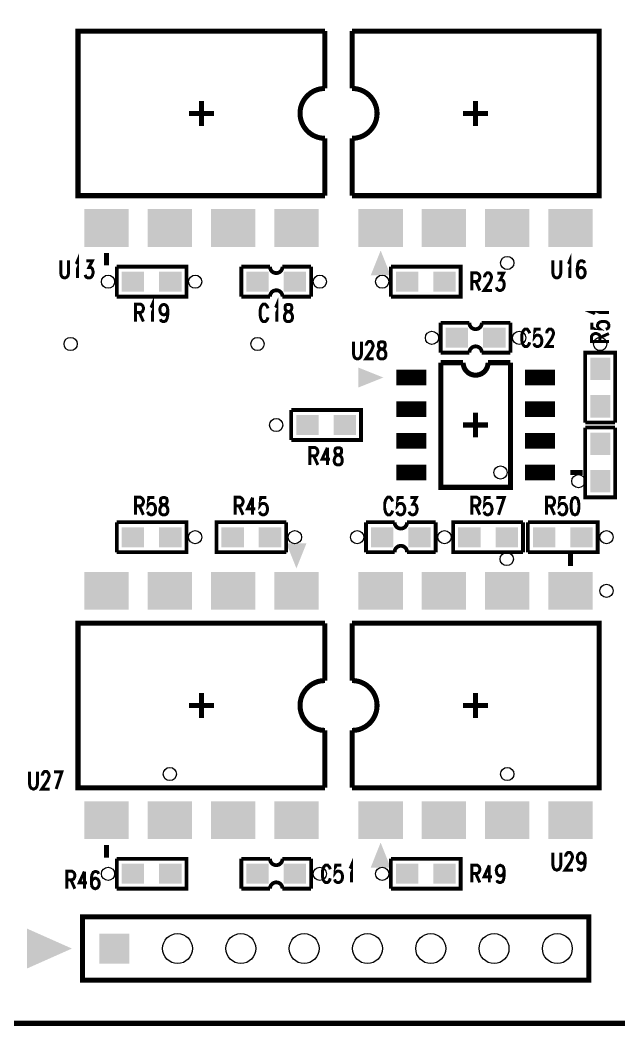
# Model space of a CAD drawing. Extents: x -8 to 142, y 0 to 126.
# Drawn here: x 70.22 to 94.25, y -0.1 to 40.24 of the extents above; entities that cross this region are included whole.
import ezdxf

# ---------------------------------------------------------------- set-up
doc = ezdxf.new("R2010")
doc.units = 0
doc.layers.get('0').update_dxf_attribs({"linetype": 'CONTINUOUS'})
doc.layers.add('02_ASSY1_GBR', color=6, linetype='CONTINUOUS')

# ---------------------------------------------------------------- blocks, each defined once
blk = doc.blocks.new('SQUARE_147')
blk.add_solid([(0.6, 0.6), (0.6, -0.6), (-0.6, 0.6), (-0.6, -0.6)])
blk = doc.blocks.new('ROUND_170')
blk.add_circle((0, 0), 0.265)
blk = doc.blocks.new('RECTANGLE_178')
blk.add_solid([(0.4, 0.45), (0.4, -0.45), (-0.4, 0.45), (-0.4, -0.45)])
blk = doc.blocks.new('RECTANGLE_180')
blk.add_solid([(0.45, 0.4), (0.45, -0.4), (-0.45, 0.4), (-0.45, -0.4)])
blk = doc.blocks.new('RECTANGLE_202')
blk.add_solid([(0.89, 0.76), (0.89, -0.76), (-0.89, 0.76), (-0.89, -0.76)])
blk = doc.blocks.new('ROUND_217')
blk.add_circle((0, 0), 0.6)

msp = doc.modelspace()

# ---------------------------------------------------------------- linework, layer by layer
at = {"layer": '02_ASSY1_GBR'}
for points, const_width in [([(0, 0), (123.5, 0), (123.5, 103.5), (0, 103.5), (0, 0)], 0.2032), ([(82.455, 33.2), (72.545, 33.2), (72.545, 39.8), (82.455, 39.8)], 0.2032), ([(82.455, 39.8), (82.455, 37.5)], 0.2032), ([(83.545, 39.8), (83.545, 37.5)], 0.2032), ([(83.545, 39.8), (93.455, 39.8), (93.455, 33.2), (83.545, 33.2)], 0.2032), ([(82.455, 35.5), (82.357, 35.505), (82.26, 35.519), (82.165, 35.543), (82.072, 35.576), (81.984, 35.618), (81.899, 35.669), (81.821, 35.727), (81.748, 35.793), (81.682, 35.866), (81.624, 35.944), (81.573, 36.029), (81.531, 36.117), (81.498, 36.21), (81.474, 36.305), (81.46, 36.402), (81.455, 36.5), (81.46, 36.598), (81.474, 36.695), (81.498, 36.79), (81.531, 36.883), (81.573, 36.971), (81.624, 37.056), (81.682, 37.134), (81.748, 37.207), (81.821, 37.273), (81.899, 37.331), (81.984, 37.382), (82.072, 37.424), (82.165, 37.457), (82.26, 37.481), (82.357, 37.495), (82.455, 37.5)], 0.2032), ([(83.545, 37.5), (83.643, 37.495), (83.74, 37.481), (83.835, 37.457), (83.928, 37.424), (84.016, 37.382), (84.101, 37.331), (84.179, 37.273), (84.252, 37.207), (84.318, 37.134), (84.376, 37.056), (84.427, 36.971), (84.469, 36.883), (84.502, 36.79), (84.526, 36.695), (84.54, 36.598), (84.545, 36.5), (84.54, 36.402), (84.526, 36.305), (84.502, 36.21), (84.469, 36.117), (84.427, 36.029), (84.376, 35.944), (84.318, 35.866), (84.252, 35.793), (84.179, 35.727), (84.101, 35.669), (84.016, 35.618), (83.928, 35.576), (83.835, 35.543), (83.74, 35.519), (83.643, 35.505), (83.545, 35.5)], 0.2032), ([(77.5, 37), (77.5, 36)], 0.2032), ([(88.5, 36), (88.5, 37)], 0.2032), ([(78, 36.5), (77, 36.5)], 0.2032), ([(88, 36.5), (89, 36.5)], 0.2032), ([(82.455, 33.2), (82.455, 35.5)], 0.2032), ([(83.545, 33.2), (83.545, 35.5)], 0.2032), ([(72.465, 30.462), (72.49, 30.494), (72.529, 30.589), (72.529, 29.9)], 0.12), ([(73.69, 30.9), (73.69, 30.4)], 0.2032), ([(92.215, 30.462), (92.24, 30.494), (92.279, 30.589), (92.279, 29.9)], 0.12), ([(71.851, 30.6), (71.851, 30.102), (71.873, 29.995), (71.918, 29.932), (71.988, 29.9), (72.032, 29.9), (72.099, 29.932), (72.144, 29.995), (72.169, 30.102), (72.169, 30.6)], 0.12), ([(72.875, 30.589), (73.124, 30.589), (72.987, 30.324), (73.057, 30.324), (73.101, 30.292), (73.124, 30.261), (73.149, 30.165), (73.149, 30.091), (73.124, 29.995), (73.079, 29.932), (73.012, 29.9), (72.942, 29.9), (72.875, 29.932), (72.853, 29.964), (72.831, 30.027)], 0.12), ([(74.1, 30.35), (76.9, 30.35), (76.9, 29.15), (74.1, 29.15)], 0.1524), ([(74.1, 29.15), (74.1, 30.35)], 0.1524), ([(80.25, 30.35), (79.1, 30.35)], 0.1524), ([(79.1, 30.35), (79.1, 29.15)], 0.1524), ([(80.75, 30.35), (80.749, 30.325), (80.746, 30.301), (80.74, 30.276), (80.732, 30.253), (80.722, 30.23), (80.71, 30.209), (80.695, 30.189), (80.679, 30.17), (80.66, 30.153), (80.64, 30.138), (80.619, 30.125), (80.597, 30.114), (80.573, 30.106), (80.549, 30.1), (80.525, 30.096), (80.5, 30.095), (80.475, 30.096), (80.451, 30.1), (80.427, 30.106), (80.403, 30.114), (80.381, 30.125), (80.36, 30.138), (80.34, 30.153), (80.321, 30.17), (80.305, 30.189), (80.29, 30.209), (80.278, 30.23), (80.268, 30.253), (80.26, 30.276), (80.254, 30.301), (80.251, 30.325), (80.25, 30.35)], 0.1524), ([(81.9, 30.35), (80.75, 30.35)], 0.1524), ([(81.9, 30.35), (81.9, 29.15)], 0.1524), ([(85.1, 30.35), (87.9, 30.35), (87.9, 29.15), (85.1, 29.15)], 0.1524), ([(85.1, 29.15), (85.1, 30.35)], 0.1524), ([(91.601, 30.6), (91.601, 30.102), (91.623, 29.995), (91.668, 29.932), (91.738, 29.9), (91.782, 29.9), (91.849, 29.932), (91.894, 29.995), (91.919, 30.102), (91.919, 30.6)], 0.12), ([(92.874, 30.494), (92.848, 30.558), (92.775, 30.589), (92.727, 30.589), (92.654, 30.558), (92.603, 30.462), (92.581, 30.292), (92.581, 30.133), (92.603, 29.995), (92.654, 29.932), (92.727, 29.9), (92.75, 29.9), (92.823, 29.932), (92.874, 29.995), (92.899, 30.091), (92.899, 30.133), (92.874, 30.229), (92.823, 30.292), (92.75, 30.324), (92.727, 30.324), (92.654, 30.292), (92.603, 30.229), (92.581, 30.133)], 0.12), ([(88.351, 29.4), (88.351, 30.1), (88.555, 30.1), (88.621, 30.058), (88.644, 30.026), (88.669, 29.962), (88.669, 29.898), (88.644, 29.835), (88.621, 29.792), (88.555, 29.761), (88.351, 29.761)], 0.12), ([(88.863, 29.93), (88.863, 29.962), (88.885, 30.026), (88.908, 30.058), (88.952, 30.1), (89.045, 30.1), (89.089, 30.058), (89.111, 30.026), (89.134, 29.962), (89.134, 29.898), (89.111, 29.835), (89.067, 29.729), (88.841, 29.4), (89.159, 29.4)], 0.12), ([(89.375, 30.089), (89.624, 30.089), (89.487, 29.824), (89.557, 29.824), (89.601, 29.792), (89.624, 29.761), (89.649, 29.665), (89.649, 29.591), (89.624, 29.495), (89.579, 29.432), (89.512, 29.4), (89.442, 29.4), (89.375, 29.432), (89.353, 29.464), (89.331, 29.527)], 0.12), ([(80.25, 29.15), (80.251, 29.175), (80.254, 29.199), (80.26, 29.224), (80.268, 29.247), (80.278, 29.27), (80.29, 29.291), (80.305, 29.311), (80.321, 29.33), (80.34, 29.347), (80.36, 29.362), (80.381, 29.375), (80.403, 29.386), (80.427, 29.394), (80.451, 29.4), (80.475, 29.404), (80.5, 29.405), (80.525, 29.404), (80.549, 29.4), (80.573, 29.394), (80.597, 29.386), (80.619, 29.375), (80.64, 29.362), (80.66, 29.347), (80.679, 29.33), (80.695, 29.311), (80.71, 29.291), (80.722, 29.27), (80.732, 29.247), (80.74, 29.224), (80.746, 29.199), (80.749, 29.175), (80.75, 29.15)], 0.1524), ([(88.507, 29.761), (88.669, 29.4)], 0.12), ([(75.465, 28.712), (75.49, 28.744), (75.529, 28.839), (75.529, 28.15)], 0.12), ([(80.25, 29.15), (79.1, 29.15)], 0.1524), ([(80.465, 28.712), (80.49, 28.744), (80.529, 28.839), (80.529, 28.15)], 0.12), ([(81.9, 29.15), (80.75, 29.15)], 0.1524), ([(74.851, 28.15), (74.851, 28.85), (75.055, 28.85), (75.121, 28.808), (75.144, 28.776), (75.169, 28.712), (75.169, 28.648), (75.144, 28.585), (75.121, 28.542), (75.055, 28.511), (74.851, 28.511)], 0.12), ([(76.149, 28.617), (76.124, 28.511), (76.076, 28.447), (76, 28.415), (75.977, 28.415), (75.904, 28.447), (75.853, 28.511), (75.831, 28.617), (75.831, 28.648), (75.853, 28.744), (75.904, 28.808), (75.977, 28.839), (76, 28.839), (76.076, 28.808), (76.124, 28.744), (76.149, 28.617), (76.149, 28.447), (76.124, 28.277), (76.076, 28.182), (76, 28.15), (75.952, 28.15), (75.879, 28.182), (75.853, 28.245)], 0.12), ([(80.169, 28.68), (80.147, 28.744), (80.102, 28.808), (80.061, 28.85), (79.975, 28.85), (79.934, 28.808), (79.892, 28.744), (79.87, 28.68), (79.851, 28.585), (79.851, 28.415), (79.87, 28.32), (79.892, 28.245), (79.934, 28.182), (79.975, 28.15), (80.061, 28.15), (80.102, 28.182), (80.147, 28.245), (80.169, 28.32)], 0.12), ([(80.942, 28.839), (80.875, 28.808), (80.853, 28.744), (80.853, 28.68), (80.875, 28.606), (80.92, 28.574), (81.012, 28.542), (81.079, 28.511), (81.124, 28.447), (81.149, 28.383), (81.149, 28.277), (81.124, 28.214), (81.101, 28.182), (81.035, 28.15), (80.942, 28.15), (80.875, 28.182), (80.853, 28.214), (80.831, 28.277), (80.831, 28.383), (80.853, 28.447), (80.898, 28.511), (80.965, 28.542), (81.057, 28.574), (81.101, 28.606), (81.124, 28.68), (81.124, 28.744), (81.101, 28.808), (81.035, 28.839), (80.942, 28.839)], 0.12), ([(75.007, 28.511), (75.169, 28.15)], 0.12), ([(93.288, 28.455), (93.256, 28.48), (93.161, 28.519), (93.85, 28.519)], 0.12), ([(88.25, 28.1), (87.1, 28.1)], 0.1524), ([(87.1, 28.1), (87.1, 26.9)], 0.1524), ([(88.75, 28.1), (88.749, 28.075), (88.746, 28.051), (88.74, 28.026), (88.732, 28.003), (88.722, 27.98), (88.71, 27.959), (88.695, 27.939), (88.679, 27.92), (88.66, 27.903), (88.64, 27.888), (88.619, 27.875), (88.597, 27.864), (88.573, 27.856), (88.549, 27.85), (88.525, 27.846), (88.5, 27.845), (88.475, 27.846), (88.451, 27.85), (88.427, 27.856), (88.403, 27.864), (88.381, 27.875), (88.36, 27.888), (88.34, 27.903), (88.321, 27.92), (88.305, 27.939), (88.29, 27.959), (88.278, 27.98), (88.268, 28.003), (88.26, 28.026), (88.254, 28.051), (88.251, 28.075), (88.25, 28.1)], 0.1524), ([(89.9, 28.1), (88.75, 28.1)], 0.1524), ([(89.9, 28.1), (89.9, 26.9)], 0.1524), ([(90.669, 27.68), (90.647, 27.744), (90.602, 27.808), (90.561, 27.85), (90.475, 27.85), (90.434, 27.808), (90.392, 27.744), (90.37, 27.68), (90.351, 27.585), (90.351, 27.415), (90.37, 27.32), (90.392, 27.245), (90.434, 27.182), (90.475, 27.15), (90.561, 27.15), (90.602, 27.182), (90.647, 27.245), (90.669, 27.32)], 0.12), ([(91.111, 27.839), (90.885, 27.839), (90.863, 27.542), (90.885, 27.574), (90.952, 27.606), (91.019, 27.606), (91.089, 27.574), (91.134, 27.511), (91.159, 27.415), (91.159, 27.341), (91.134, 27.245), (91.089, 27.182), (91.019, 27.15), (90.952, 27.15), (90.885, 27.182), (90.863, 27.214), (90.841, 27.277)], 0.12), ([(91.353, 27.68), (91.353, 27.712), (91.375, 27.776), (91.398, 27.808), (91.442, 27.85), (91.535, 27.85), (91.579, 27.808), (91.601, 27.776), (91.624, 27.712), (91.624, 27.648), (91.601, 27.585), (91.557, 27.479), (91.331, 27.15), (91.649, 27.15)], 0.12), ([(93.161, 28.111), (93.161, 27.885), (93.458, 27.863), (93.426, 27.885), (93.394, 27.952), (93.394, 28.019), (93.426, 28.089), (93.489, 28.134), (93.585, 28.159), (93.659, 28.159), (93.755, 28.134), (93.818, 28.089), (93.85, 28.019), (93.85, 27.952), (93.818, 27.885), (93.786, 27.863), (93.723, 27.841)], 0.12), ([(93.85, 27.351), (93.15, 27.351), (93.15, 27.555), (93.192, 27.621), (93.224, 27.644), (93.288, 27.669), (93.352, 27.669), (93.415, 27.644), (93.458, 27.621), (93.489, 27.555), (93.489, 27.351)], 0.12), ([(93.489, 27.507), (93.85, 27.669)], 0.12), ([(83.601, 27.35), (83.601, 26.852), (83.623, 26.745), (83.668, 26.682), (83.738, 26.65), (83.782, 26.65), (83.849, 26.682), (83.894, 26.745), (83.919, 26.852), (83.919, 27.35)], 0.12), ([(84.113, 27.18), (84.113, 27.212), (84.135, 27.276), (84.158, 27.308), (84.202, 27.35), (84.295, 27.35), (84.339, 27.308), (84.361, 27.276), (84.384, 27.212), (84.384, 27.148), (84.361, 27.085), (84.317, 26.979), (84.091, 26.65), (84.409, 26.65)], 0.12), ([(84.692, 27.339), (84.625, 27.308), (84.603, 27.244), (84.603, 27.18), (84.625, 27.106), (84.67, 27.074), (84.762, 27.042), (84.829, 27.011), (84.874, 26.947), (84.899, 26.883), (84.899, 26.777), (84.874, 26.714), (84.851, 26.682), (84.785, 26.65), (84.692, 26.65), (84.625, 26.682), (84.603, 26.714), (84.581, 26.777), (84.581, 26.883), (84.603, 26.947), (84.648, 27.011), (84.715, 27.042), (84.807, 27.074), (84.851, 27.106), (84.874, 27.18), (84.874, 27.244), (84.851, 27.308), (84.785, 27.339), (84.692, 27.339)], 0.12), ([(88.25, 26.9), (88.251, 26.925), (88.254, 26.949), (88.26, 26.974), (88.268, 26.997), (88.278, 27.02), (88.29, 27.041), (88.305, 27.061), (88.321, 27.08), (88.34, 27.097), (88.36, 27.112), (88.381, 27.125), (88.403, 27.136), (88.427, 27.144), (88.451, 27.15), (88.475, 27.154), (88.5, 27.155), (88.525, 27.154), (88.549, 27.15), (88.573, 27.144), (88.597, 27.136), (88.619, 27.125), (88.64, 27.112), (88.66, 27.097), (88.679, 27.08), (88.695, 27.061), (88.71, 27.041), (88.722, 27.02), (88.732, 26.997), (88.74, 26.974), (88.746, 26.949), (88.749, 26.925), (88.75, 26.9)], 0.1524), ([(88.25, 26.9), (87.1, 26.9)], 0.1524), ([(89.9, 26.9), (88.75, 26.9)], 0.1524), ([(92.9, 24.1), (92.9, 26.9), (94.1, 26.9), (94.1, 24.1)], 0.1524), ([(89.9, 26.5), (89.9, 21.5), (87.1, 21.5), (87.1, 26.5)], 0.2032), ([(87.1, 26.5), (88, 26.5)], 0.2032), ([(89, 26.5), (88.998, 26.451), (88.99, 26.402), (88.978, 26.355), (88.962, 26.309), (88.941, 26.264), (88.916, 26.222), (88.887, 26.183), (88.854, 26.146), (88.817, 26.113), (88.778, 26.084), (88.736, 26.059), (88.691, 26.038), (88.645, 26.022), (88.598, 26.01), (88.549, 26.002), (88.5, 26), (88.451, 26.002), (88.402, 26.01), (88.355, 26.022), (88.309, 26.038), (88.264, 26.059), (88.222, 26.084), (88.183, 26.113), (88.146, 26.146), (88.113, 26.183), (88.084, 26.222), (88.059, 26.264), (88.038, 26.309), (88.022, 26.355), (88.01, 26.402), (88.002, 26.451), (88, 26.5)], 0.2032), ([(89.9, 26.5), (89, 26.5)], 0.2032), ([(85.318, 25.905), (86.518, 25.905)], 0.635), ([(90.483, 25.905), (91.683, 25.905)], 0.635), ([(81.1, 24.6), (83.9, 24.6), (83.9, 23.4), (81.1, 23.4)], 0.1524), ([(81.1, 23.4), (81.1, 24.6)], 0.1524), ([(85.318, 24.635), (86.518, 24.635)], 0.635), ([(90.483, 24.635), (91.683, 24.635)], 0.635), ([(88.5, 24.5), (88.5, 23.5)], 0.2032), ([(88, 24), (89, 24)], 0.2032), ([(94.1, 24.1), (92.9, 24.1)], 0.1524), ([(94.1, 23.9), (94.1, 21.1), (92.9, 21.1), (92.9, 23.9)], 0.1524), ([(92.9, 23.9), (94.1, 23.9)], 0.1524), ([(85.318, 23.365), (86.518, 23.365)], 0.635), ([(90.483, 23.365), (91.683, 23.365)], 0.635), ([(81.851, 22.4), (81.851, 23.1), (82.055, 23.1), (82.121, 23.058), (82.144, 23.026), (82.169, 22.962), (82.169, 22.898), (82.144, 22.835), (82.121, 22.792), (82.055, 22.761), (81.851, 22.761)], 0.12), ([(82.551, 23.089), (82.341, 22.633), (82.659, 22.633)], 0.12), ([(82.551, 23.089), (82.551, 22.4)], 0.12), ([(82.942, 23.089), (82.875, 23.058), (82.853, 22.994), (82.853, 22.93), (82.875, 22.856), (82.92, 22.824), (83.012, 22.792), (83.079, 22.761), (83.124, 22.697), (83.149, 22.633), (83.149, 22.527), (83.124, 22.464), (83.101, 22.432), (83.035, 22.4), (82.942, 22.4), (82.875, 22.432), (82.853, 22.464), (82.831, 22.527), (82.831, 22.633), (82.853, 22.697), (82.898, 22.761), (82.965, 22.792), (83.057, 22.824), (83.101, 22.856), (83.124, 22.93), (83.124, 22.994), (83.101, 23.058), (83.035, 23.089), (82.942, 23.089)], 0.12), ([(82.007, 22.761), (82.169, 22.4)], 0.12), ([(85.318, 22.095), (86.518, 22.095)], 0.635), ([(90.483, 22.095), (91.683, 22.095)], 0.635), ([(92.3, 22.095), (92.8, 22.095)], 0.2032), ([(74.851, 20.4), (74.851, 21.1), (75.055, 21.1), (75.121, 21.058), (75.144, 21.026), (75.169, 20.962), (75.169, 20.898), (75.144, 20.835), (75.121, 20.792), (75.055, 20.761), (74.851, 20.761)], 0.12), ([(75.611, 21.089), (75.385, 21.089), (75.363, 20.792), (75.385, 20.824), (75.452, 20.856), (75.519, 20.856), (75.589, 20.824), (75.634, 20.761), (75.659, 20.665), (75.659, 20.591), (75.634, 20.495), (75.589, 20.432), (75.519, 20.4), (75.452, 20.4), (75.385, 20.432), (75.363, 20.464), (75.341, 20.527)], 0.12), ([(75.942, 21.089), (75.875, 21.058), (75.853, 20.994), (75.853, 20.93), (75.875, 20.856), (75.92, 20.824), (76.012, 20.792), (76.079, 20.761), (76.124, 20.697), (76.149, 20.633), (76.149, 20.527), (76.124, 20.464), (76.101, 20.432), (76.035, 20.4), (75.942, 20.4), (75.875, 20.432), (75.853, 20.464), (75.831, 20.527), (75.831, 20.633), (75.853, 20.697), (75.898, 20.761), (75.965, 20.792), (76.057, 20.824), (76.101, 20.856), (76.124, 20.93), (76.124, 20.994), (76.101, 21.058), (76.035, 21.089), (75.942, 21.089)], 0.12), ([(78.851, 20.4), (78.851, 21.1), (79.055, 21.1), (79.121, 21.058), (79.144, 21.026), (79.169, 20.962), (79.169, 20.898), (79.144, 20.835), (79.121, 20.792), (79.055, 20.761), (78.851, 20.761)], 0.12), ([(79.551, 21.089), (79.341, 20.633), (79.659, 20.633)], 0.12), ([(79.551, 21.089), (79.551, 20.4)], 0.12), ([(80.101, 21.089), (79.875, 21.089), (79.853, 20.792), (79.875, 20.824), (79.942, 20.856), (80.009, 20.856), (80.079, 20.824), (80.124, 20.761), (80.149, 20.665), (80.149, 20.591), (80.124, 20.495), (80.079, 20.432), (80.009, 20.4), (79.942, 20.4), (79.875, 20.432), (79.853, 20.464), (79.831, 20.527)], 0.12), ([(85.169, 20.93), (85.147, 20.994), (85.102, 21.058), (85.061, 21.1), (84.975, 21.1), (84.934, 21.058), (84.892, 20.994), (84.87, 20.93), (84.851, 20.835), (84.851, 20.665), (84.87, 20.57), (84.892, 20.495), (84.934, 20.432), (84.975, 20.4), (85.061, 20.4), (85.102, 20.432), (85.147, 20.495), (85.169, 20.57)], 0.12), ([(85.611, 21.089), (85.385, 21.089), (85.363, 20.792), (85.385, 20.824), (85.452, 20.856), (85.519, 20.856), (85.589, 20.824), (85.634, 20.761), (85.659, 20.665), (85.659, 20.591), (85.634, 20.495), (85.589, 20.432), (85.519, 20.4), (85.452, 20.4), (85.385, 20.432), (85.363, 20.464), (85.341, 20.527)], 0.12), ([(85.875, 21.089), (86.124, 21.089), (85.987, 20.824), (86.057, 20.824), (86.101, 20.792), (86.124, 20.761), (86.149, 20.665), (86.149, 20.591), (86.124, 20.495), (86.079, 20.432), (86.012, 20.4), (85.942, 20.4), (85.875, 20.432), (85.853, 20.464), (85.831, 20.527)], 0.12), ([(88.351, 20.4), (88.351, 21.1), (88.555, 21.1), (88.621, 21.058), (88.644, 21.026), (88.669, 20.962), (88.669, 20.898), (88.644, 20.835), (88.621, 20.792), (88.555, 20.761), (88.351, 20.761)], 0.12), ([(89.111, 21.089), (88.885, 21.089), (88.863, 20.792), (88.885, 20.824), (88.952, 20.856), (89.019, 20.856), (89.089, 20.824), (89.134, 20.761), (89.159, 20.665), (89.159, 20.591), (89.134, 20.495), (89.089, 20.432), (89.019, 20.4), (88.952, 20.4), (88.885, 20.432), (88.863, 20.464), (88.841, 20.527)], 0.12), ([(89.331, 21.089), (89.649, 21.089), (89.42, 20.4)], 0.12), ([(91.351, 20.4), (91.351, 21.1), (91.555, 21.1), (91.621, 21.058), (91.644, 21.026), (91.669, 20.962), (91.669, 20.898), (91.644, 20.835), (91.621, 20.792), (91.555, 20.761), (91.351, 20.761)], 0.12), ([(92.111, 21.089), (91.885, 21.089), (91.863, 20.792), (91.885, 20.824), (91.952, 20.856), (92.019, 20.856), (92.089, 20.824), (92.134, 20.761), (92.159, 20.665), (92.159, 20.591), (92.134, 20.495), (92.089, 20.432), (92.019, 20.4), (91.952, 20.4), (91.885, 20.432), (91.863, 20.464), (91.841, 20.527)], 0.12), ([(92.468, 21.089), (92.398, 21.058), (92.353, 20.962), (92.331, 20.792), (92.331, 20.697), (92.353, 20.527), (92.398, 20.432), (92.468, 20.4), (92.512, 20.4), (92.579, 20.432), (92.624, 20.527), (92.649, 20.697), (92.649, 20.792), (92.624, 20.962), (92.579, 21.058), (92.512, 21.089), (92.468, 21.089)], 0.12), ([(75.007, 20.761), (75.169, 20.4)], 0.12), ([(79.007, 20.761), (79.169, 20.4)], 0.12), ([(88.507, 20.761), (88.669, 20.4)], 0.12), ([(91.507, 20.761), (91.669, 20.4)], 0.12), ([(74.1, 20.1), (76.9, 20.1), (76.9, 18.9), (74.1, 18.9)], 0.1524), ([(74.1, 18.9), (74.1, 20.1)], 0.1524), ([(80.9, 18.9), (78.1, 18.9), (78.1, 20.1), (80.9, 20.1)], 0.1524), ([(80.9, 20.1), (80.9, 18.9)], 0.1524), ([(84.1, 18.9), (84.1, 20.1)], 0.1524), ([(84.1, 20.1), (85.25, 20.1)], 0.1524), ([(85.75, 20.1), (85.749, 20.075), (85.746, 20.051), (85.74, 20.026), (85.732, 20.003), (85.722, 19.98), (85.71, 19.959), (85.695, 19.939), (85.679, 19.92), (85.66, 19.903), (85.64, 19.888), (85.619, 19.875), (85.597, 19.864), (85.573, 19.856), (85.549, 19.85), (85.525, 19.846), (85.5, 19.845), (85.475, 19.846), (85.451, 19.85), (85.427, 19.856), (85.403, 19.864), (85.381, 19.875), (85.36, 19.888), (85.34, 19.903), (85.321, 19.92), (85.305, 19.939), (85.29, 19.959), (85.278, 19.98), (85.268, 20.003), (85.26, 20.026), (85.254, 20.051), (85.251, 20.075), (85.25, 20.1)], 0.1524), ([(85.75, 20.1), (86.9, 20.1)], 0.1524), ([(86.9, 18.9), (86.9, 20.1)], 0.1524), ([(90.4, 18.9), (87.6, 18.9), (87.6, 20.1), (90.4, 20.1)], 0.1524), ([(90.4, 20.1), (90.4, 18.9)], 0.1524), ([(90.6, 20.1), (93.4, 20.1), (93.4, 18.9), (90.6, 18.9)], 0.1524), ([(90.6, 18.9), (90.6, 20.1)], 0.1524), ([(84.1, 18.9), (85.25, 18.9)], 0.1524), ([(85.25, 18.9), (85.251, 18.925), (85.254, 18.949), (85.26, 18.974), (85.268, 18.997), (85.278, 19.02), (85.29, 19.041), (85.305, 19.061), (85.321, 19.08), (85.34, 19.097), (85.36, 19.112), (85.381, 19.125), (85.403, 19.136), (85.427, 19.144), (85.451, 19.15), (85.475, 19.154), (85.5, 19.155), (85.525, 19.154), (85.549, 19.15), (85.573, 19.144), (85.597, 19.136), (85.619, 19.125), (85.64, 19.112), (85.66, 19.097), (85.679, 19.08), (85.695, 19.061), (85.71, 19.041), (85.722, 19.02), (85.732, 18.997), (85.74, 18.974), (85.746, 18.949), (85.749, 18.925), (85.75, 18.9)], 0.1524), ([(85.75, 18.9), (86.9, 18.9)], 0.1524), ([(92.31, 18.35), (92.31, 18.85)], 0.2032), ([(82.455, 9.45), (72.545, 9.45), (72.545, 16.05), (82.455, 16.05)], 0.2032), ([(82.455, 16.05), (82.455, 13.75)], 0.2032), ([(83.545, 16.05), (83.545, 13.75)], 0.2032), ([(83.545, 16.05), (93.455, 16.05), (93.455, 9.45), (83.545, 9.45)], 0.2032), ([(82.455, 11.75), (82.357, 11.755), (82.26, 11.769), (82.165, 11.793), (82.072, 11.826), (81.984, 11.868), (81.899, 11.919), (81.821, 11.977), (81.748, 12.043), (81.682, 12.116), (81.624, 12.194), (81.573, 12.279), (81.531, 12.367), (81.498, 12.46), (81.474, 12.555), (81.46, 12.652), (81.455, 12.75), (81.46, 12.848), (81.474, 12.945), (81.498, 13.04), (81.531, 13.133), (81.573, 13.221), (81.624, 13.306), (81.682, 13.384), (81.748, 13.457), (81.821, 13.523), (81.899, 13.581), (81.984, 13.632), (82.072, 13.674), (82.165, 13.707), (82.26, 13.731), (82.357, 13.745), (82.455, 13.75)], 0.2032), ([(83.545, 13.75), (83.643, 13.745), (83.74, 13.731), (83.835, 13.707), (83.928, 13.674), (84.016, 13.632), (84.101, 13.581), (84.179, 13.523), (84.252, 13.457), (84.318, 13.384), (84.376, 13.306), (84.427, 13.221), (84.469, 13.133), (84.502, 13.04), (84.526, 12.945), (84.54, 12.848), (84.545, 12.75), (84.54, 12.652), (84.526, 12.555), (84.502, 12.46), (84.469, 12.367), (84.427, 12.279), (84.376, 12.194), (84.318, 12.116), (84.252, 12.043), (84.179, 11.977), (84.101, 11.919), (84.016, 11.868), (83.928, 11.826), (83.835, 11.793), (83.74, 11.769), (83.643, 11.755), (83.545, 11.75)], 0.2032), ([(77.5, 13.25), (77.5, 12.25)], 0.2032), ([(88.5, 12.25), (88.5, 13.25)], 0.2032), ([(78, 12.75), (77, 12.75)], 0.2032), ([(88, 12.75), (89, 12.75)], 0.2032), ([(82.455, 9.45), (82.455, 11.75)], 0.2032), ([(83.545, 9.45), (83.545, 11.75)], 0.2032), ([(70.601, 10.1), (70.601, 9.602), (70.623, 9.495), (70.668, 9.432), (70.738, 9.4), (70.782, 9.4), (70.849, 9.432), (70.894, 9.495), (70.919, 9.602), (70.919, 10.1)], 0.12), ([(71.113, 9.93), (71.113, 9.962), (71.135, 10.026), (71.158, 10.058), (71.202, 10.1), (71.295, 10.1), (71.339, 10.058), (71.361, 10.026), (71.384, 9.962), (71.384, 9.898), (71.361, 9.835), (71.317, 9.729), (71.091, 9.4), (71.409, 9.4)], 0.12), ([(71.581, 10.089), (71.899, 10.089), (71.67, 9.4)], 0.12), ([(73.69, 7.15), (73.69, 6.65)], 0.2032), ([(91.601, 6.85), (91.601, 6.352), (91.623, 6.245), (91.668, 6.182), (91.738, 6.15), (91.782, 6.15), (91.849, 6.182), (91.894, 6.245), (91.919, 6.352), (91.919, 6.85)], 0.12), ([(92.113, 6.68), (92.113, 6.712), (92.135, 6.776), (92.158, 6.808), (92.202, 6.85), (92.295, 6.85), (92.339, 6.808), (92.361, 6.776), (92.384, 6.712), (92.384, 6.648), (92.361, 6.585), (92.317, 6.479), (92.091, 6.15), (92.409, 6.15)], 0.12), ([(92.899, 6.617), (92.874, 6.511), (92.826, 6.447), (92.75, 6.415), (92.727, 6.415), (92.654, 6.447), (92.603, 6.511), (92.581, 6.617), (92.581, 6.648), (92.603, 6.744), (92.654, 6.808), (92.727, 6.839), (92.75, 6.839), (92.826, 6.808), (92.874, 6.744), (92.899, 6.617), (92.899, 6.447), (92.874, 6.277), (92.826, 6.182), (92.75, 6.15), (92.702, 6.15), (92.629, 6.182), (92.603, 6.245)], 0.12), ([(74.1, 6.6), (76.9, 6.6), (76.9, 5.4), (74.1, 5.4)], 0.1524), ([(74.1, 5.4), (74.1, 6.6)], 0.1524), ([(80.25, 6.6), (79.1, 6.6)], 0.1524), ([(79.1, 6.6), (79.1, 5.4)], 0.1524), ([(80.75, 6.6), (80.749, 6.575), (80.746, 6.551), (80.74, 6.526), (80.732, 6.503), (80.722, 6.48), (80.71, 6.459), (80.695, 6.439), (80.679, 6.42), (80.66, 6.403), (80.64, 6.388), (80.619, 6.375), (80.597, 6.364), (80.573, 6.356), (80.549, 6.35), (80.525, 6.346), (80.5, 6.345), (80.475, 6.346), (80.451, 6.35), (80.427, 6.356), (80.403, 6.364), (80.381, 6.375), (80.36, 6.388), (80.34, 6.403), (80.321, 6.42), (80.305, 6.439), (80.29, 6.459), (80.278, 6.48), (80.268, 6.503), (80.26, 6.526), (80.254, 6.551), (80.251, 6.575), (80.25, 6.6)], 0.1524), ([(81.9, 6.6), (80.75, 6.6)], 0.1524), ([(81.9, 6.6), (81.9, 5.4)], 0.1524), ([(83.455, 6.212), (83.48, 6.244), (83.519, 6.339), (83.519, 5.65)], 0.12), ([(85.1, 6.6), (87.9, 6.6), (87.9, 5.4), (85.1, 5.4)], 0.1524), ([(85.1, 5.4), (85.1, 6.6)], 0.1524), ([(72.101, 5.4), (72.101, 6.1), (72.305, 6.1), (72.371, 6.058), (72.394, 6.026), (72.419, 5.962), (72.419, 5.898), (72.394, 5.835), (72.371, 5.792), (72.305, 5.761), (72.101, 5.761)], 0.12), ([(72.801, 6.089), (72.591, 5.633), (72.909, 5.633)], 0.12), ([(72.801, 6.089), (72.801, 5.4)], 0.12), ([(73.374, 5.994), (73.348, 6.058), (73.275, 6.089), (73.227, 6.089), (73.154, 6.058), (73.103, 5.962), (73.081, 5.792), (73.081, 5.633), (73.103, 5.495), (73.154, 5.432), (73.227, 5.4), (73.25, 5.4), (73.323, 5.432), (73.374, 5.495), (73.399, 5.591), (73.399, 5.633), (73.374, 5.729), (73.323, 5.792), (73.25, 5.824), (73.227, 5.824), (73.154, 5.792), (73.103, 5.729), (73.081, 5.633)], 0.12), ([(82.669, 6.18), (82.647, 6.244), (82.602, 6.308), (82.561, 6.35), (82.475, 6.35), (82.434, 6.308), (82.392, 6.244), (82.37, 6.18), (82.351, 6.085), (82.351, 5.915), (82.37, 5.82), (82.392, 5.745), (82.434, 5.682), (82.475, 5.65), (82.561, 5.65), (82.602, 5.682), (82.647, 5.745), (82.669, 5.82)], 0.12), ([(83.111, 6.339), (82.885, 6.339), (82.863, 6.042), (82.885, 6.074), (82.952, 6.106), (83.019, 6.106), (83.089, 6.074), (83.134, 6.011), (83.159, 5.915), (83.159, 5.841), (83.134, 5.745), (83.089, 5.682), (83.019, 5.65), (82.952, 5.65), (82.885, 5.682), (82.863, 5.714), (82.841, 5.777)], 0.12), ([(88.351, 5.65), (88.351, 6.35), (88.555, 6.35), (88.621, 6.308), (88.644, 6.276), (88.669, 6.212), (88.669, 6.148), (88.644, 6.085), (88.621, 6.042), (88.555, 6.011), (88.351, 6.011)], 0.12), ([(88.507, 6.011), (88.669, 5.65)], 0.12), ([(89.051, 6.339), (88.841, 5.883), (89.159, 5.883)], 0.12), ([(89.051, 6.339), (89.051, 5.65)], 0.12), ([(89.649, 6.117), (89.624, 6.011), (89.576, 5.947), (89.5, 5.915), (89.477, 5.915), (89.404, 5.947), (89.353, 6.011), (89.331, 6.117), (89.331, 6.148), (89.353, 6.244), (89.404, 6.308), (89.477, 6.339), (89.5, 6.339), (89.576, 6.308), (89.624, 6.244), (89.649, 6.117), (89.649, 5.947), (89.624, 5.777), (89.576, 5.682), (89.5, 5.65), (89.452, 5.65), (89.379, 5.682), (89.353, 5.745)], 0.12), ([(72.257, 5.761), (72.419, 5.4)], 0.12), ([(80.25, 5.4), (80.251, 5.425), (80.254, 5.449), (80.26, 5.474), (80.268, 5.497), (80.278, 5.52), (80.29, 5.541), (80.305, 5.561), (80.321, 5.58), (80.34, 5.597), (80.36, 5.612), (80.381, 5.625), (80.403, 5.636), (80.427, 5.644), (80.451, 5.65), (80.475, 5.654), (80.5, 5.655), (80.525, 5.654), (80.549, 5.65), (80.573, 5.644), (80.597, 5.636), (80.619, 5.625), (80.64, 5.612), (80.66, 5.597), (80.679, 5.58), (80.695, 5.561), (80.71, 5.541), (80.722, 5.52), (80.732, 5.497), (80.74, 5.474), (80.746, 5.449), (80.749, 5.425), (80.75, 5.4)], 0.1524), ([(80.25, 5.4), (79.1, 5.4)], 0.1524), ([(81.9, 5.4), (80.75, 5.4)], 0.1524), ([(72.73, 4.27), (93.05, 4.27), (93.05, 1.73), (72.73, 1.73), (72.73, 4.27)], 0.2)]:
    msp.add_lwpolyline(points, dxfattribs=dict(at, const_width=const_width))
for points in [[(84.290026, 30.000058), (84.690018, 30.999952), (85.089894, 30.000058), (84.690018, 30.999952)], [(85.089916, 30), (84.290026, 30.000058), (85.089916, 30), (85.089894, 30.000058)], [(83.8, 25.904968), (83.800002, 26.304968), (84.799918, 25.904968), (83.800002, 26.304968)], [(83.8, 25.505034), (83.8, 25.904968), (83.8, 25.505034), (84.799918, 25.904968)], [(80.910046, 19.249962), (81.709916, 19.25), (81.7099, 19.249962), (81.709916, 19.25)], [(81.309982, 18.250048), (80.910046, 19.249962), (81.309982, 18.250048), (81.7099, 19.249962)], [(84.290026, 6.250058), (84.69002, 7.249948), (85.089894, 6.250058), (84.69002, 7.249948)], [(85.089916, 6.25), (84.290026, 6.250058), (85.089916, 6.25), (85.089894, 6.250058)], [(70.500024, 2.999968), (70.50003, 3.799986), (72.299924, 2.999968), (70.50003, 3.799986)], [(70.50002, 2.20001), (70.500024, 2.999968), (70.50002, 2.20001), (72.299924, 2.999968)]]:
    msp.add_solid(points, dxfattribs=at)

# ---------------------------------------------------------------- block references
for name, p in [('RECTANGLE_202', (73.69, 31.9)), ('RECTANGLE_202', (76.23, 31.9)), ('RECTANGLE_202', (78.77, 31.9)), ('RECTANGLE_202', (81.31, 31.9)), ('RECTANGLE_202', (84.69, 31.9)), ('RECTANGLE_202', (87.23, 31.9)), ('RECTANGLE_202', (89.77, 31.9)), ('RECTANGLE_202', (92.31, 31.9)), ('ROUND_170', (89.77, 30.5)), ('ROUND_170', (73.75, 29.75)), ('RECTANGLE_180', (74.75, 29.75)), ('RECTANGLE_180', (76.25, 29.75)), ('ROUND_170', (77.25, 29.75)), ('RECTANGLE_180', (79.75, 29.75)), ('RECTANGLE_180', (81.25, 29.75)), ('ROUND_170', (82.25, 29.75)), ('ROUND_170', (84.75, 29.75)), ('RECTANGLE_180', (85.75, 29.75)), ('RECTANGLE_180', (87.25, 29.75)), ('RECTANGLE_180', (87.75, 27.5)), ('RECTANGLE_180', (89.25, 27.5)), ('ROUND_170', (72.25, 27.25)), ('ROUND_170', (79.75, 27.25)), ('ROUND_170', (86.75, 27.5)), ('ROUND_170', (90.25, 27.5)), ('ROUND_170', (93.5, 27.25)), ('RECTANGLE_178', (93.5, 26.25)), ('RECTANGLE_178', (93.5, 24.75)), ('ROUND_170', (80.5, 24)), ('RECTANGLE_180', (81.75, 24)), ('RECTANGLE_180', (83.25, 24)), ('RECTANGLE_178', (93.5, 23.25)), ('ROUND_170', (89.5, 22.095)), ('RECTANGLE_178', (93.5, 21.75)), ('ROUND_170', (92.625, 21.75)), ('RECTANGLE_180', (74.75, 19.5)), ('RECTANGLE_180', (76.25, 19.5)), ('RECTANGLE_180', (78.75, 19.5)), ('RECTANGLE_180', (80.25, 19.5)), ('RECTANGLE_180', (84.75, 19.5)), ('RECTANGLE_180', (86.25, 19.5)), ('RECTANGLE_180', (88.25, 19.5)), ('RECTANGLE_180', (89.75, 19.5)), ('RECTANGLE_180', (91.25, 19.5)), ('RECTANGLE_180', (92.75, 19.5)), ('ROUND_170', (77.25, 19.5)), ('ROUND_170', (81.25, 19.5)), ('ROUND_170', (83.75, 19.5)), ('ROUND_170', (87.25, 19.5)), ('ROUND_170', (93.75, 19.5)), ('ROUND_170', (89.75, 18.625)), ('RECTANGLE_202', (73.69, 17.35)), ('RECTANGLE_202', (76.23, 17.35)), ('RECTANGLE_202', (78.77, 17.35)), ('RECTANGLE_202', (81.31, 17.35)), ('RECTANGLE_202', (84.69, 17.35)), ('RECTANGLE_202', (87.23, 17.35)), ('RECTANGLE_202', (89.77, 17.35)), ('RECTANGLE_202', (92.31, 17.35)), ('ROUND_170', (93.75, 17.35)), ('ROUND_170', (76.23, 10)), ('ROUND_170', (89.77, 10)), ('RECTANGLE_202', (73.69, 8.15)), ('RECTANGLE_202', (76.23, 8.15)), ('RECTANGLE_202', (78.77, 8.15)), ('RECTANGLE_202', (81.31, 8.15)), ('RECTANGLE_202', (84.69, 8.15)), ('RECTANGLE_202', (87.23, 8.15)), ('RECTANGLE_202', (89.77, 8.15)), ('RECTANGLE_202', (92.31, 8.15)), ('ROUND_170', (73.75, 6)), ('RECTANGLE_180', (74.75, 6)), ('RECTANGLE_180', (76.25, 6)), ('RECTANGLE_180', (79.75, 6)), ('RECTANGLE_180', (81.25, 6)), ('ROUND_170', (82.25, 6)), ('ROUND_170', (84.75, 6)), ('RECTANGLE_180', (85.75, 6)), ('RECTANGLE_180', (87.25, 6)), ('SQUARE_147', (74, 3)), ('ROUND_217', (76.54, 3)), ('ROUND_217', (79.08, 3)), ('ROUND_217', (81.62, 3)), ('ROUND_217', (84.16, 3)), ('ROUND_217', (86.7, 3)), ('ROUND_217', (89.24, 3)), ('ROUND_217', (91.78, 3))]:
    msp.add_blockref(name, p, dxfattribs=at)

doc.saveas('drawing.dxf')
